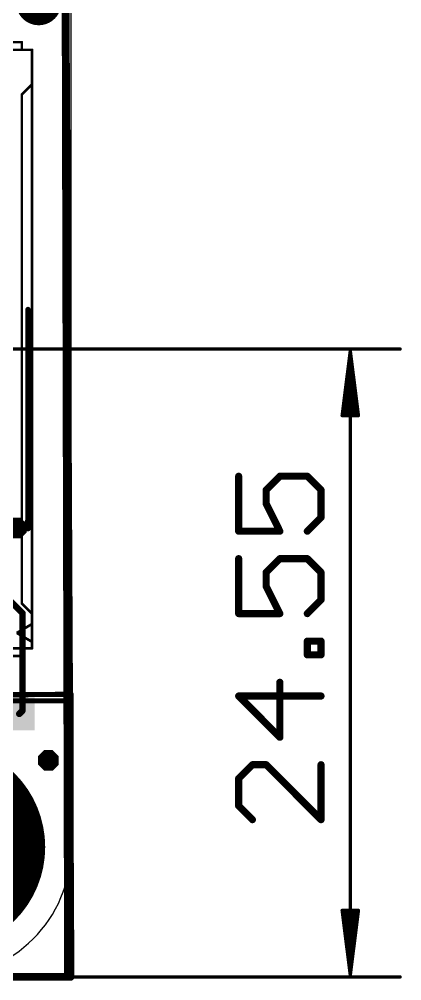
# Model space of a CAD drawing. Extents: x -30 to 79, y -8 to 63.
# Drawn here: x 64.01 to 78.98, y -0.15 to 37.45 of the extents above; entities that cross this region are included whole.
import ezdxf

# ---------------------------------------------------------------- set-up
doc = ezdxf.new("R2010")
doc.units = 0
for name, color, linetype in [('1', 12, 'CONTINUOUS'), ('16', 132, 'CONTINUOUS'), ('17', 110, 'CONTINUOUS'), ('18', 3, 'CONTINUOUS'), ('20', 53, 'CONTINUOUS'), ('21', 40, 'CONTINUOUS'), ('39', 12, 'CONTINUOUS'), ('40', 132, 'CONTINUOUS'), ('41', 12, 'CONTINUOUS'), ('42', 132, 'CONTINUOUS'), ('43', 110, 'CONTINUOUS'), ('47', 253, 'CONTINUOUS'), ('51', 253, 'CONTINUOUS')]:
    doc.layers.add(name, color=color, linetype=linetype)

# ---------------------------------------------------------------- blocks, each defined once
blk = doc.blocks.new('RECT')
blk.add_solid([(-0.5, -0.5), (0.5, -0.5), (-0.5, 0.5), (0.5, 0.5)])
blk = doc.blocks.new('ROUNDP')
at = {"const_width": 0.5}
blk.add_lwpolyline([(0, -0.25, 1), (0, 0.25, 1), (0, -0.25)], format="xyb", dxfattribs=at)
blk = doc.blocks.new('OCTAGONV')
at = {"const_width": 0.5}
blk.add_lwpolyline([(-0.25, -0.1036), (-0.25, 0.1036), (-0.1036, 0.25), (0.1036, 0.25), (0.25, 0.1036), (0.25, -0.1036), (0.1036, -0.25), (-0.1036, -0.25), (-0.25, -0.1036), (-0.25, 0.1036)], dxfattribs=at)

msp = doc.modelspace()

# ---------------------------------------------------------------- linework, layer by layer
at = {"layer": '1'}
for points, const_width in [([(65.762, 50.762), (66.016, 0)], 0.3), ([(64.35, 26.1), (64.35, 17.8)], 0.2032), ([(63.9, 17.55), (64.35, 17.55)], 0.254), ([(64.35, 17.55), (64.35, 17.8)], 0.254), ([(63.559, 14.8), (64.135, 14.224)], 0.254), ([(64.135, 14.224), (64.135, 10.414)], 0.254), ([(66.04, 11.049), (41.275, 10.922)], 0.2032), ([(66.04, 0), (66.04, 11.049)], 0.2032), ([(64.135, 10.414), (64.008, 10.287)], 0.254), ([(66.016, 0), (0, 0)], 0.3), ([(38.227, 0), (66.04, 0)], 0.2032)]:
    msp.add_lwpolyline(points, dxfattribs=dict(at, const_width=const_width))
for points, const_width in [([(64.4008, 26.1, 1), (64.2992, 26.1)], 0.1016), ([(64.4135, 17.8, 1), (64.2865, 17.8)], 0.127), ([(64.2992, 17.8, 1), (64.4008, 17.8)], 0.1016), ([(64.35, 17.4865, 1), (64.35, 17.6135)], 0.127), ([(64.2865, 17.55, 1), (64.4135, 17.55)], 0.127), ([(64.1985, 14.224, 1), (64.0715, 14.224)], 0.127), ([(64.0901, 14.1791, 1), (64.1799, 14.2689)], 0.127), ([(66.0908, 11.049, 1), (65.9892, 11.049)], 0.1016), ([(66.0403, 10.9982, 1), (66.0397, 11.0998)], 0.1016), ([(64.1799, 10.3691, 1), (64.0901, 10.4589)], 0.127), ([(63.9631, 10.3319, 1), (64.0529, 10.2421)], 0.127), ([(64.0715, 10.414, 1), (64.1985, 10.414)], 0.127), ([(65.941, -0.0004, 1), (66.091, 0.0004)], 0.15), ([(65.9892, 0, 1), (66.0908, 0)], 0.1016), ([(66.016, -0.075, 1), (66.016, 0.075)], 0.15), ([(66.04, -0.0508, 1), (66.04, 0.0508)], 0.1016)]:
    msp.add_lwpolyline(points, format="xyb", dxfattribs=dict(at, const_width=const_width))
at = {"layer": '16'}
for points, const_width in [([(65.762, 50.889), (65.889, 0)], 0.25), ([(65.913, 10.795), (49.022, 10.795)], 0.2032), ([(66.04, 0), (65.913, 10.795)], 0.2032), ([(65.889, 0), (0, 0)], 0.25), ([(38.227, 0), (66.04, 0)], 0.2032)]:
    msp.add_lwpolyline(points, dxfattribs=dict(at, const_width=const_width))
for points, const_width in [([(65.9638, 10.7956, 1), (65.8622, 10.7944)], 0.1016), ([(65.913, 10.7442, 1), (65.913, 10.8458)], 0.1016), ([(65.8265, -0.0002, 1), (65.9515, 0.0002)], 0.125), ([(65.889, -0.0625, 1), (65.889, 0.0625)], 0.125), ([(65.9892, -0.0006, 1), (66.0908, 0.0006)], 0.1016), ([(66.04, -0.0508, 1), (66.04, 0.0508)], 0.1016)]:
    msp.add_lwpolyline(points, format="xyb", dxfattribs=dict(at, const_width=const_width))
at = {"layer": '20'}
msp.add_line((66.04, 5.08), (66.04, 45.72), dxfattribs=at)
msp.add_arc((60.96, 5.08), 5.08, 270, 0, dxfattribs=at)
at = {"layer": '21', "const_width": 0.1016}
for points in [[(63.61, 36.25), (64.46, 36.25)], [(64.51, 36.25), (64.51, 34.9)], [(64.51, 34.9), (64.11, 34.5)], [(64.51, 14.2), (64.51, 34.9)], [(64.11, 34.5), (64.11, 14.6)], [(64.11, 14.6), (64.51, 14.2)], [(64.51, 14.2), (64.51, 12.85)], [(63.61, 12.85), (64.46, 12.85)]]:
    msp.add_lwpolyline(points, dxfattribs=at)
at = {"layer": '21'}
for points, const_width in [([(64.46, 36.2246, 1), (64.46, 36.2754)], 0.0508), ([(64.5354, 36.25, 1), (64.4846, 36.25)], 0.0508), ([(64.5354, 34.9, 1), (64.4846, 34.9)], 0.0508), ([(64.4846, 34.9, 1), (64.5354, 34.9)], 0.0508), ([(64.528, 34.882, 1), (64.492, 34.918)], 0.0508), ([(64.092, 34.518, 1), (64.128, 34.482)], 0.0508), ([(64.1354, 34.5, 1), (64.0846, 34.5)], 0.0508), ([(64.128, 14.618, 1), (64.092, 14.582)], 0.0508), ([(64.0846, 14.6, 1), (64.1354, 14.6)], 0.0508), ([(64.5354, 14.2, 1), (64.4846, 14.2)], 0.0508), ([(64.4846, 14.2, 1), (64.5354, 14.2)], 0.0508), ([(64.492, 14.182, 1), (64.528, 14.218)], 0.0508), ([(64.46, 12.8246, 1), (64.46, 12.8754)], 0.0508), ([(64.4846, 12.85, 1), (64.5354, 12.85)], 0.0508), ([(60.96, 1.651, 1), (60.96, 8.509, 1), (60.96, 1.651)], 0.2032)]:
    msp.add_lwpolyline(points, format="xyb", dxfattribs=dict(at, const_width=const_width))
at = {"layer": '39', "const_width": 2.032}
msp.add_lwpolyline([(60.96, 2.032, 1), (60.96, 8.128, 1), (60.96, 2.032)], format="xyb", dxfattribs=at)
at = {"layer": '40', "const_width": 2.032}
msp.add_lwpolyline([(60.96, 2.032, 1), (60.96, 8.128, 1), (60.96, 2.032)], format="xyb", dxfattribs=at)
at = {"layer": '41', "const_width": 2.032}
msp.add_lwpolyline([(60.96, 2.032, 1), (60.96, 8.128, 1), (60.96, 2.032)], format="xyb", dxfattribs=at)
at = {"layer": '42', "const_width": 2.032}
msp.add_lwpolyline([(60.96, 2.032, 1), (60.96, 8.128, 1), (60.96, 2.032)], format="xyb", dxfattribs=at)
at = {"layer": '43', "const_width": 2.032}
msp.add_lwpolyline([(60.96, 2.032, 1), (60.96, 8.128, 1), (60.96, 2.032)], format="xyb", dxfattribs=at)
at = {"layer": '47'}
for points, const_width in [([(62.2, 24.55), (78.912, 24.55)], 0.13), ([(76.962, 24.485), (76.6428, 21.95)], 0.13), ([(76.962, 24.485), (76.702, 21.95)], 0.13), ([(76.962, 24.485), (76.832, 21.95)], 0.13), ([(76.962, 0.065), (76.962, 24.485)], 0.13), ([(77.2812, 21.95), (76.962, 24.485)], 0.13), ([(77.092, 21.95), (76.962, 24.485)], 0.13), ([(77.222, 21.95), (76.962, 24.485)], 0.13), ([(76.6428, 21.95), (77.2812, 21.95)], 0.13), ([(72.5939, 19.5773), (72.5939, 17.4284)], 0.2794), ([(73.6684, 19.04), (74.2056, 19.5773)], 0.2794), ([(74.2056, 19.5773), (75.2801, 19.5773)], 0.2794), ([(75.2801, 19.5773), (75.8173, 19.04)], 0.2794), ([(73.6684, 18.5028), (73.6684, 19.04)], 0.2794), ([(75.8173, 19.04), (75.8173, 17.9656)], 0.2794), ([(74.2056, 17.4284), (73.6684, 18.5028)], 0.2794), ([(75.8173, 17.9656), (75.2801, 17.4284)], 0.2794), ([(72.5939, 17.4284), (74.2056, 17.4284)], 0.2794), ([(72.5939, 16.3545), (72.5939, 14.2056)], 0.2794), ([(73.6684, 15.8173), (74.2056, 16.3545)], 0.2794), ([(74.2056, 16.3545), (75.2801, 16.3545)], 0.2794), ([(75.2801, 16.3545), (75.8173, 15.8173)], 0.2794), ([(73.6684, 15.2801), (73.6684, 15.8173)], 0.2794), ([(75.8173, 15.8173), (75.8173, 14.7428)], 0.2794), ([(74.2056, 14.2056), (73.6684, 15.2801)], 0.2794), ([(75.8173, 14.7428), (75.2801, 14.2056)], 0.2794), ([(72.5939, 14.2056), (74.2056, 14.2056)], 0.2794), ([(75.2801, 12.5942), (75.2801, 13.1315)], 0.2794), ([(75.2801, 13.1315), (75.8173, 13.1315)], 0.2794), ([(75.8173, 13.1315), (75.8173, 12.5942)], 0.2794), ([(75.8173, 12.5942), (75.2801, 12.5942)], 0.2794), ([(74.2056, 9.3715), (74.2056, 11.5204)], 0.2794), ([(75.8173, 10.9832), (72.5939, 10.9832)], 0.2794), ([(72.5939, 10.9832), (74.2056, 9.3715)], 0.2794), ([(73.1312, 8.2976), (72.5939, 7.7604)], 0.2794), ([(73.6684, 8.2976), (73.1312, 8.2976)], 0.2794), ([(75.8173, 6.1487), (73.6684, 8.2976)], 0.2794), ([(75.8173, 8.2976), (75.8173, 6.1487)], 0.2794), ([(72.5939, 7.7604), (72.5939, 6.686)], 0.2794), ([(72.5939, 6.686), (73.1312, 6.1487)], 0.2794), ([(76.962, 0.065), (76.6428, 2.6)], 0.13), ([(76.6428, 2.6), (77.2812, 2.6)], 0.13), ([(76.962, 0.065), (76.702, 2.6)], 0.13), ([(76.962, 0.065), (76.832, 2.6)], 0.13), ([(77.2812, 2.6), (76.962, 0.065)], 0.13), ([(77.092, 2.6), (76.962, 0.065)], 0.13), ([(77.222, 2.6), (76.962, 0.065)], 0.13), ([(53.721, 0), (78.912, 0)], 0.13)]:
    msp.add_lwpolyline(points, dxfattribs=dict(at, const_width=const_width))
for points, const_width in [([(76.9945, 24.485, 1), (76.9295, 24.485)], 0.065), ([(76.9942, 24.4891, 1), (76.9298, 24.4809)], 0.065), ([(76.9945, 24.4833, 1), (76.9295, 24.4867)], 0.065), ([(76.9945, 24.4867, 1), (76.9295, 24.4833)], 0.065), ([(76.9943, 24.4883, 1), (76.9297, 24.4817)], 0.065), ([(76.9943, 24.4817, 1), (76.9297, 24.4883)], 0.065), ([(76.9942, 24.4809, 1), (76.9298, 24.4891)], 0.065), ([(78.912, 24.5175, 1), (78.912, 24.5825)], 0.065), ([(76.6105, 21.9541, 1), (76.675, 21.9459)], 0.065), ([(76.6428, 21.9825, 1), (76.6428, 21.9175)], 0.065), ([(76.6697, 21.9533, 1), (76.7343, 21.9467)], 0.065), ([(76.7995, 21.9517, 1), (76.8645, 21.9483)], 0.065), ([(77.0595, 21.9483, 1), (77.1245, 21.9517)], 0.065), ([(77.1897, 21.9467, 1), (77.2543, 21.9533)], 0.065), ([(77.249, 21.9459, 1), (77.3135, 21.9541)], 0.065), ([(77.2812, 21.9175, 1), (77.2812, 21.9825)], 0.065), ([(72.6638, 19.5773, 1), (72.5241, 19.5773)], 0.1397), ([(74.2056, 19.6471, 1), (74.2056, 19.5074)], 0.1397), ([(74.255, 19.5279, 1), (74.1562, 19.6267)], 0.1397), ([(75.3295, 19.6267, 1), (75.2307, 19.5279)], 0.1397), ([(75.2801, 19.5074, 1), (75.2801, 19.6471)], 0.1397), ([(73.7382, 19.04, 1), (73.5985, 19.04)], 0.1397), ([(75.8872, 19.04, 1), (75.7475, 19.04)], 0.1397), ([(73.619, 19.0894, 1), (73.7178, 18.9907)], 0.1397), ([(75.7679, 18.9907, 1), (75.8667, 19.0894)], 0.1397), ([(73.5985, 18.5028, 1), (73.7382, 18.5028)], 0.1397), ([(73.7309, 18.5341, 1), (73.6059, 18.4716)], 0.1397), ([(75.8667, 17.9162, 1), (75.7679, 18.015)], 0.1397), ([(75.7475, 17.9656, 1), (75.8872, 17.9656)], 0.1397), ([(72.5939, 17.4982, 1), (72.5939, 17.3585)], 0.1397), ([(72.5241, 17.4284, 1), (72.6638, 17.4284)], 0.1397), ([(74.1431, 17.3971, 1), (74.2681, 17.4596)], 0.1397), ([(74.2056, 17.3585, 1), (74.2056, 17.4982)], 0.1397), ([(75.2307, 17.4778, 1), (75.3295, 17.379)], 0.1397), ([(72.6638, 16.3545, 1), (72.5241, 16.3545)], 0.1397), ([(74.2056, 16.4244, 1), (74.2056, 16.2847)], 0.1397), ([(74.255, 16.3051, 1), (74.1562, 16.4039)], 0.1397), ([(75.3295, 16.4039, 1), (75.2307, 16.3051)], 0.1397), ([(75.2801, 16.2847, 1), (75.2801, 16.4244)], 0.1397), ([(73.7382, 15.8173, 1), (73.5985, 15.8173)], 0.1397), ([(73.619, 15.8667, 1), (73.7178, 15.7679)], 0.1397), ([(75.8872, 15.8173, 1), (75.7475, 15.8173)], 0.1397), ([(75.7679, 15.7679, 1), (75.8667, 15.8667)], 0.1397), ([(73.7309, 15.3113, 1), (73.6059, 15.2488)], 0.1397), ([(73.5985, 15.2801, 1), (73.7382, 15.2801)], 0.1397), ([(75.7475, 14.7428, 1), (75.8872, 14.7428)], 0.1397), ([(75.8667, 14.6935, 1), (75.7679, 14.7922)], 0.1397), ([(72.5939, 14.2755, 1), (72.5939, 14.1358)], 0.1397), ([(74.1431, 14.1744, 1), (74.2681, 14.2369)], 0.1397), ([(74.2056, 14.1358, 1), (74.2056, 14.2755)], 0.1397), ([(75.2307, 14.255, 1), (75.3295, 14.1562)], 0.1397), ([(72.5241, 14.2056, 1), (72.6638, 14.2056)], 0.1397), ([(75.3499, 13.1315, 1), (75.2102, 13.1315)], 0.1397), ([(75.2801, 13.2013, 1), (75.2801, 13.0616)], 0.1397), ([(75.8872, 13.1315, 1), (75.7475, 13.1315)], 0.1397), ([(75.8173, 13.0616, 1), (75.8173, 13.2013)], 0.1397), ([(75.2102, 12.5942, 1), (75.3499, 12.5942)], 0.1397), ([(75.2801, 12.6641, 1), (75.2801, 12.5244)], 0.1397), ([(75.7475, 12.5942, 1), (75.8872, 12.5942)], 0.1397), ([(75.8173, 12.5244, 1), (75.8173, 12.6641)], 0.1397), ([(74.2755, 11.5204, 1), (74.1358, 11.5204)], 0.1397), ([(72.5939, 11.053, 1), (72.5939, 10.9133)], 0.1397), ([(72.6433, 11.0326, 1), (72.5446, 10.9338)], 0.1397), ([(75.8173, 10.9133, 1), (75.8173, 11.053)], 0.1397), ([(74.1358, 9.3715, 1), (74.2755, 9.3715)], 0.1397), ([(74.1562, 9.3221, 1), (74.255, 9.4209)], 0.1397), ([(73.1312, 8.3675, 1), (73.1312, 8.2278)], 0.1397), ([(73.1806, 8.2482, 1), (73.0818, 8.347)], 0.1397), ([(73.7178, 8.347, 1), (73.619, 8.2482)], 0.1397), ([(73.6684, 8.2278, 1), (73.6684, 8.3675)], 0.1397), ([(75.8872, 8.2976, 1), (75.7475, 8.2976)], 0.1397), ([(72.6638, 7.7604, 1), (72.5241, 7.7604)], 0.1397), ([(72.5446, 7.8098, 1), (72.6433, 7.711)], 0.1397), ([(72.6433, 6.7354, 1), (72.5446, 6.6366)], 0.1397), ([(72.5241, 6.686, 1), (72.6638, 6.686)], 0.1397), ([(73.0818, 6.0993, 1), (73.1806, 6.1981)], 0.1397), ([(75.7475, 6.1487, 1), (75.8872, 6.1487)], 0.1397), ([(75.7679, 6.0993, 1), (75.8667, 6.1981)], 0.1397), ([(76.675, 2.6041, 1), (76.6105, 2.5959)], 0.065), ([(76.6428, 2.6325, 1), (76.6428, 2.5675)], 0.065), ([(76.7343, 2.6033, 1), (76.6697, 2.5967)], 0.065), ([(76.8645, 2.6017, 1), (76.7995, 2.5983)], 0.065), ([(77.1245, 2.5983, 1), (77.0595, 2.6017)], 0.065), ([(77.2543, 2.5967, 1), (77.1897, 2.6033)], 0.065), ([(77.3135, 2.5959, 1), (77.249, 2.6041)], 0.065), ([(77.2812, 2.5675, 1), (77.2812, 2.6325)], 0.065), ([(76.9298, 0.0691, 1), (76.9942, 0.0609)], 0.065), ([(76.9297, 0.0683, 1), (76.9943, 0.0617)], 0.065), ([(76.9295, 0.0633, 1), (76.9945, 0.0667)], 0.065), ([(76.9295, 0.0667, 1), (76.9945, 0.0633)], 0.065), ([(76.9295, 0.065, 1), (76.9945, 0.065)], 0.065), ([(76.9297, 0.0617, 1), (76.9943, 0.0683)], 0.065), ([(76.9298, 0.0609, 1), (76.9942, 0.0691)], 0.065), ([(78.912, -0.0325, 1), (78.912, 0.0325)], 0.065)]:
    msp.add_lwpolyline(points, format="xyb", dxfattribs=dict(at, const_width=const_width))
at = {"layer": '51', "const_width": 0.1016}
for points in [[(63.11, 36.55), (64.11, 36.55)], [(64.11, 36.55), (64.11, 36.25)], [(64.11, 36.25), (64.51, 36.25)], [(63.91, 13.45), (64.51, 13.8)], [(64.51, 13.1), (63.91, 13.45)], [(64.51, 12.85), (64.11, 12.85)], [(64.11, 12.85), (64.11, 12.55)], [(64.11, 12.55), (63.11, 12.55)]]:
    msp.add_lwpolyline(points, dxfattribs=at)
at = {"layer": '51'}
for points, const_width in [([(64.1354, 36.55, 1), (64.0846, 36.55)], 0.0508), ([(64.11, 36.5246, 1), (64.11, 36.5754)], 0.0508), ([(64.11, 36.2754, 1), (64.11, 36.2246)], 0.0508), ([(64.0846, 36.25, 1), (64.1354, 36.25)], 0.0508), ([(64.51, 36.2246, 1), (64.51, 36.2754)], 0.0508), ([(64.5228, 13.7781, 1), (64.4972, 13.8219)], 0.0508), ([(64.11, 12.8754, 1), (64.11, 12.8246)], 0.0508), ([(64.1354, 12.85, 1), (64.0846, 12.85)], 0.0508), ([(64.4972, 13.0781, 1), (64.5228, 13.1219)], 0.0508), ([(64.51, 12.8246, 1), (64.51, 12.8754)], 0.0508), ([(64.0846, 12.55, 1), (64.1354, 12.55)], 0.0508), ([(64.11, 12.5246, 1), (64.11, 12.5754)], 0.0508), ([(63.119, 5.08, 0.4142), (60.96, 7.239)], 2.4892)]:
    msp.add_lwpolyline(points, format="xyb", dxfattribs=dict(at, const_width=const_width))

# ---------------------------------------------------------------- block references
at = {"layer": '1', "xscale": 1.2, "yscale": 1.3}
msp.add_blockref('RECT', (64.008, 10.287), dxfattribs=at)
at = {"layer": '17'}
for p, xscale, yscale in [((64.77, 38.1), 1.778, 1.778), ((64.77, 38.1), 1.778, 1.778), ((60.96, 5.08), 6.4516, 6.4516), ((60.96, 5.08), 6.4516, 6.4516)]:
    msp.add_blockref('ROUNDP', p, dxfattribs=dict(at, xscale=xscale, yscale=yscale))
at = {"layer": '18', "xscale": 0.8064, "yscale": 0.8064}
for p in [(63.9, 17.55), (63.9, 17.55), (65.15, 8.468), (65.15, 8.468)]:
    msp.add_blockref('OCTAGONV', p, dxfattribs=at)

doc.saveas('drawing.dxf')
